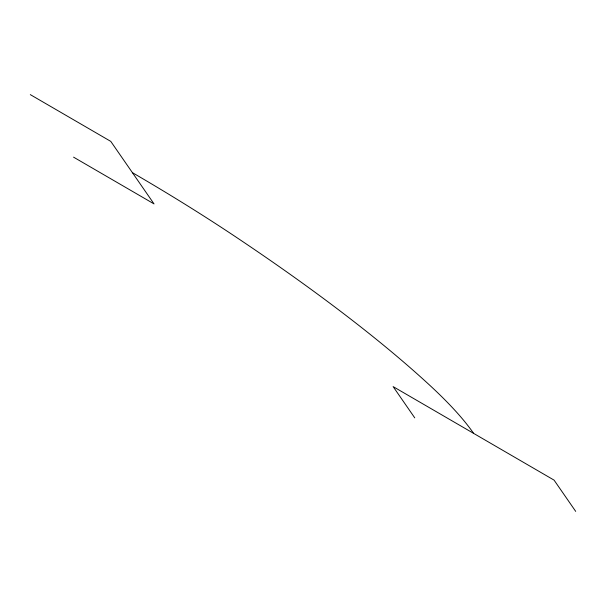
<?xml version="1.0" encoding="UTF-8"?>
<svg xmlns="http://www.w3.org/2000/svg" width="606" height="606" viewBox="0 0 606 606"><rect width="100%" height="100%" fill="white"/><g stroke="black" fill="none" stroke-linecap="round" stroke-linejoin="round"><path stroke-width="0.91" d="M30.3 94.619L110.769 141.38L154.03 203.904L73.561 157.151M575.7 511.381L554.066 480.119L393.127 386.605L414.754 417.867M473.597 433.358A440.365 86.287 28.4 0 0 429.192 384.742A665.274 130.358 28.4 0 0 235.446 236.696A440.365 86.287 28.4 0 0 132.403 172.642"/></g></svg>
